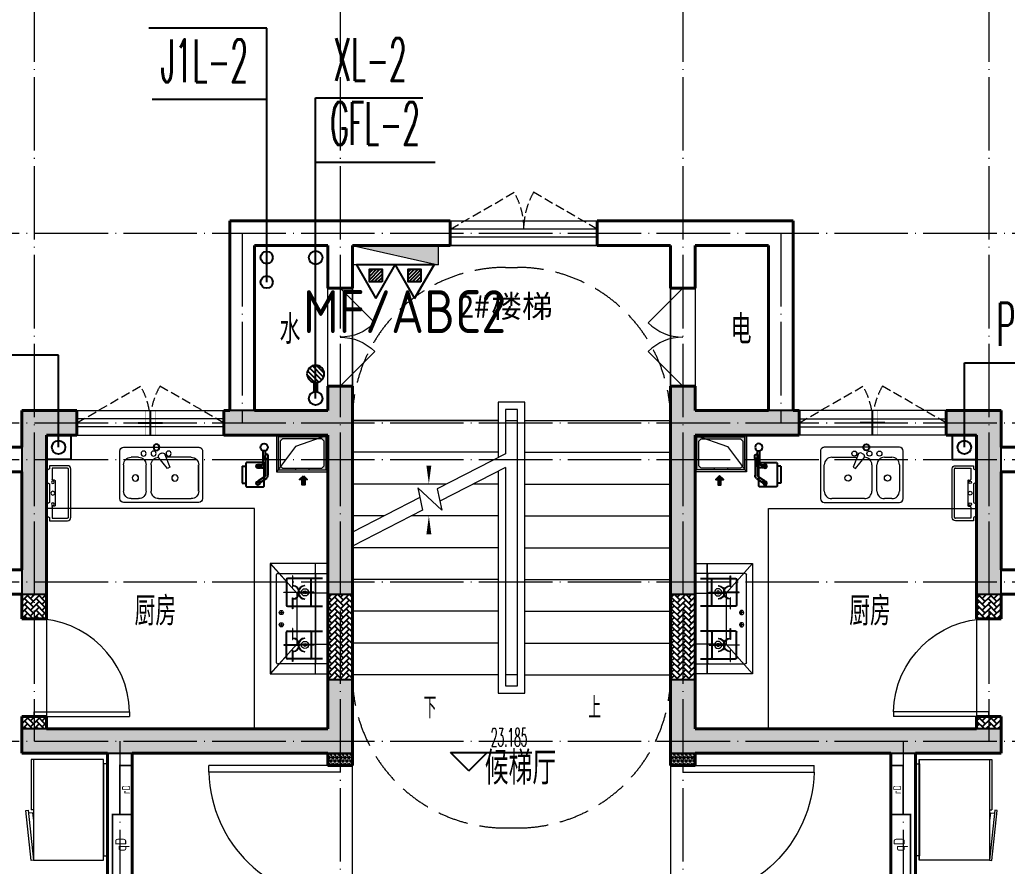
# Model space of a CAD drawing. Extents: x 27938 to 650306, y -92720 to 1524912.
# Drawn here: x 309199 to 317267, y 371201 to 378117 of the extents above; entities that cross this region are included whole.
import ezdxf

# ---------------------------------------------------------------- set-up
doc = ezdxf.new("R2010")
doc.units = 0
doc.header["$LTSCALE"] = 1000
doc.header["$MEASUREMENT"] = 0
doc.linetypes.add('DASH', pattern=[0.35, 0.25, -0.1])
doc.linetypes.add('DOTE', pattern=[2.42, 2, -0.2, 0.02, -0.2])
for name, color, linetype in [('AH-FURNITURE', 1, 'Continuous'), ('COLUMN', 9, 'Continuous'), ('DIM_ELEV', 3, 'Continuous'), ('DIM_SYMB', 3, 'Continuous'), ('DIM_不分区消火栓', 3, 'Continuous'), ('DIM_管井排水', 3, 'Continuous'), ('DIM_给水', 3, 'Continuous'), ('DIM_餐饮排水', 3, 'Continuous'), ('EQUIP_地漏', 7, 'Continuous'), ('EQUIP_污水', 7, 'Continuous'), ('EQUIP_灭火器', 7, 'Continuous'), ('IP-bath&kitchen-JOHNSON', 4, 'Continuous'), ('PIPE-管井排水', 210, 'GF'), ('PUB_TEXT', 4, 'Continuous'), ('TEXT_灭火器', 7, 'Continuous'), ('VPIPE-不分区消火栓', 1, 'X'), ('VPIPE-管井排水', 210, 'GF'), ('VPIPE-给水', 3, 'TG_J'), ('VPIPE-给水中', 72, 'J2'), ('VPIPE-餐饮排水', 41, 'P'), ('保温', 6, 'Continuous'), ('建筑-排气道', 9, 'Continuous'), ('机电标识类', 1, 'Continuous')]:
    doc.layers.add(name, color=color, linetype=linetype)
for name, color, linetype, lineweight in [('DOTE', 19, 'DOTE', 9), ('EQUIP-消防', 3, 'Continuous', 20), ('EQUIP_消火栓', 242, 'Continuous', 18), ('LVTRY', 1, 'Continuous', 13), ('PUB_HATCH', 8, 'Continuous', 9), ('STAIR', 2, 'Continuous', 18), ('WALL', 9, 'Continuous', 40), ('WINDOW', 8, 'Continuous', 15), ('平面-空调室内机', 176, 'Continuous', 9), ('平面-空调预留孔', 173, 'Continuous', 15), ('空调', 76, 'Continuous', 13), ('立面-洞口示意', 152, 'Continuous', 13)]:
    doc.layers.add(name, color=color, linetype=linetype, lineweight=lineweight)
doc.styles.add('_TCH_DIM', font='SIMPLEX.shx', dxfattribs={"width": 0.6, "oblique": 10, "bigfont": 'hztxt.shx'})
doc.styles.add('_TWT_SERIAL', font='simplex.shx', dxfattribs={"width": 0.6, "oblique": 10, "height": 3, "bigfont": 'aadri.shx'})
doc.styles.add('DIM_FONT', font='SIMPLEX.shx', dxfattribs={"width": 0.56})
doc.styles.get("Standard").update_dxf_attribs({"font": 'gbenor.shx', "bigfont": 'gbcbig.shx'})
doc.styles.add('TG_LINETYPE', font='SIMPLEX', dxfattribs={"width": 0.8, "height": 3, "bigfont": 'HZTXT'})
doc.styles.add('房间名称', font='TSSDENG', dxfattribs={"width": 0.8, "bigfont": 'HZTXT'})
doc.styles.add('黑体', font='simhei.ttf')
doc.linetypes.add('GF', pattern='A,3,-0.2,["GF",Standard,S=0.25,R=0,X=-0.1,Y=-0.115],-0.35', length=3.55)
doc.linetypes.add('J2', pattern='A,3,-0.2,["J2",Standard,S=0.25,R=0,X=-0.1,Y=-0.115],-0.35', length=3.55)
doc.linetypes.add('P', pattern='A,3,-0.2,["P",Standard,S=0.25,R=0,X=-0.1,Y=-0.115],-0.2', length=3.4)
doc.linetypes.add('TG_J', pattern='A,2,-0.22,["J",TG_LINETYPE,S=0.1,R=0,X=-0.18,Y=-0.15],0', length=2.22)
doc.linetypes.add('X', pattern='A,3,-0.2,["X",Standard,S=0.25,R=0,X=-0.1,Y=-0.115],-0.25', length=3.45)
pattern_1 = [(45, (-1012960.295, -343660.66), (0, 47.4157523), [100.584, -33.528]), (135, (-1012936.587, -343636.954), (3e-15, 47.4157523), [100.584, -33.528])]
pattern_2 = [(45, (-1012960.393, -342660.66), (0, 47.4157523), [100.584, -33.528]), (135, (-1012936.685, -342636.954), (3e-15, 47.4157523), [100.584, -33.528])]
pattern_3 = [(45, (-503782.47, -516048.46), (0, 47.4157523), [100.584, -33.528]), (135, (-503758.762, -516024.753), (3e-15, 47.4157523), [100.584, -33.528])]
pattern_4 = [(90, (-503782.47, -517398.46), (-16.49778, 1e-15), [9.525, -19.05]), (210, (-503782.47, -517398.46), (8.24889, -14.2874966), [9.525, -19.05]), (150, (-503782.47, -517388.935), (-8.24889, -14.2874966), [9.525, -19.05])]

# ---------------------------------------------------------------- blocks, each defined once
blk = doc.blocks.new('FGDGDRGSDGDG')
at = {"layer": 'DOTE', "linetype": 'DOTE', "ltscale": 0.3}
for p, q in [((527382.5, 529998.5), (527382.5, 523848.5)), ((529882.5, 529998.5), (529882.5, 522348.5)), ((532682.5, 529998.5), (532682.5, 522348.5)), ((535182.5, 529998.5), (535182.5, 523848.5)), ((488182.5, 527998.5), (546982.5, 527998.5)), ((529082.5, 527998.5), (529082.5, 526448.5)), ((533482.5, 527998.5), (533482.5, 526448.5)), ((488182.5, 526448.5), (546982.5, 526448.5)), ((488182.5, 526148.5), (546982.5, 526148.5)), ((488182.5, 525148.5), (546982.5, 525148.5)), ((488182.5, 523848.5), (546982.5, 523848.5)), ((528082.5, 523848.5), (528082.5, 513948.5)), ((534482.5, 523848.5), (534482.5, 513948.5))]:
    blk.add_line(p, q, dxfattribs=at)
blk = doc.blocks.new('rtyg7uyhg')
at = {"layer": 'LVTRY', "color": 0}
for p, q in [((193590.3, 45458.1), (193590.3, 45069.5)), ((194234.6, 45488.8), (193621, 45488.8)), ((193896.4, 45429.9), (193857.6, 45326.3)), ((193925.8, 45440.4), (193940.1, 45432.2)), ((194265.3, 45069.5), (194265.3, 45458.1)), ((193621, 45130.8), (193621, 45345.6)), ((193682.3, 45407), (193887.8, 45407)), ((193875.3, 45316), (193945.6, 45401.5)), ((194009.6, 45345.6), (194009.6, 45130.8)), ((194050.5, 45130.8), (194050.5, 45345.6)), ((194111.9, 45407), (194173.3, 45407)), ((194234.6, 45345.6), (194234.6, 45130.8)), ((193857.6, 45326.3), (193875.3, 45316)), ((193621, 45038.8), (194234.6, 45038.8)), ((193948.3, 45069.5), (193682.3, 45069.5)), ((194173.3, 45069.5), (194111.9, 45069.5))]:
    blk.add_line(p, q, dxfattribs=at)
for centre, radius in [((193866.4, 45437.7), 20.5), ((193989.2, 45437.7), 20.5), ((194071, 45437.7), 20.5), ((193815.3, 45238.2), 25.6), ((194137.5, 45238.2), 25.6)]:
    blk.add_circle(centre, radius, dxfattribs=at)
for centre, radius, start, end in [((193621, 45458.1), 30.7, 89.99999, 179.99999), ((193915.6, 45422.7), 20.5, 59.99999, 159.46231), ((193929.8, 45414.5), 20.5, 320.53767, 59.99999), ((194234.6, 45458.1), 30.7, 359.99999, 89.99999), ((193682.3, 45345.6), 61.4, 89.99999, 179.99999), ((193948.3, 45345.6), 61.4, 359.99999, 89.99999), ((194111.9, 45345.6), 61.4, 89.99999, 179.99999), ((194173.3, 45345.6), 61.4, 359.99999, 89.99999), ((193682.3, 45130.8), 61.4, 179.99999, 269.99999), ((193948.3, 45130.8), 61.4, 269.99999, 359.99999), ((194111.9, 45130.8), 61.4, 179.99999, 269.99999), ((194173.3, 45130.8), 61.4, 269.99999, 359.99999), ((193621, 45069.5), 30.7, 179.99999, 269.99999), ((194234.6, 45069.5), 30.7, 269.99999, 359.99999)]:
    blk.add_arc(centre, radius, start, end, dxfattribs=at)
at = {"layer": 'LVTRY', "color": 0, "style": 'DIM_FONT', "width": 0.8, "flags": 9}
for tag in ['YSIZE', 'XSIZE']:
    blk.add_attdef(tag, (193927.8, 45487.8), '', height=0.5, rotation=89.99999, dxfattribs=at)
blk = doc.blocks.new('A-Kitchen-7')
at = {"layer": 'LVTRY', "color": 0}
for p, q in [((-519, 780), (-7, 834)), ((-4, 811), (-515, 756)), ((-7, 834), (-4, 811)), ((-515, 756), (-519, 780)), ((515, 756), (-515, 756)), ((-515, 756), (-515, 40)), ((-486, 761), (-485, 756)), ((-29, 767), (-112, 756)), ((-29, 767), (-35, 806)), ((515, 780), (0, 780)), ((0, 756), (0, 780)), ((515, 756), (515, 780)), ((515, 40), (515, 756)), ((-515, 40), (515, 40))]:
    blk.add_line(p, q, dxfattribs=at)
blk.add_lwpolyline([(-469, 40), (-469, 0), (469, 0), (469, 40)], close=True, dxfattribs=at)
blk = doc.blocks.new('A$C60D053AF')
at = {"layer": 'AH-FURNITURE', "color": 0}
for p, q in [((192.5, -71), (327.6, -71)), ((232.5, -90), (128.3, -90)), ((232.5, -110), (128.3, -110)), ((192.5, -91), (327.6, -91)), ((245, -129.5), (245, -122.5)), ((265, -129.5), (265, -122.5)), ((341.7, -96.9), (370, -143.2)), ((355.9, -82.7), (384.2, -129)), ((255, -281), (255, -251)), ((255, -281), (393, -281)), ((393, -281), (393, -251))]:
    blk.add_line(p, q, dxfattribs=at)
for points in [[(170, -68, 1), (170, -94), (192.5, -94), (192.5, -68)], [(234, -251), (414, -251, 0.414214), (424, -241), (424, -111, 0.414214), (414, -101), (234, -101, 0.414214), (224, -111), (224, -241, 0.414214)], [(268, -122.5), (268, -107, 0.414214), (248, -87), (232.5, -87), (232.5, -113), (242, -113), (242, -122.5)], [(242, -152, 1), (268, -152), (268, -129.5), (242, -129.5)], [(383.8, -161.2, 1), (402.2, -142.8), (386.3, -126.9), (367.9, -145.3)]]:
    blk.add_lwpolyline(points, format="xyb", close=True, dxfattribs=at)
for centre, radius in [((100, -100), 30), ((255, -152), 15), ((255, -152), 10), ((393, -152), 15), ((393, -152), 10)]:
    blk.add_circle(centre, radius, dxfattribs=at)
for radius in [40, 20]:
    blk.add_arc((327.6, -111), radius, 45, 90, dxfattribs=at)
blk = doc.blocks.new('FRSDFDGDGDRGDR')
at = {"layer": '平面-空调预留孔', "color": 0}
for p, q in [((699618.9, 775447.8), (699746.3, 775447.8)), ((699746.3, 775447.8), (699746.3, 775355.4)), ((699612.3, 775044), (699612.3, 775441.2)), ((699719.9, 775342.2), (699719.9, 775143)), ((699726.5, 775348.8), (699739.7, 775348.8)), ((699726.5, 775136.4), (699739.7, 775136.4)), ((699746.3, 775129.8), (699746.3, 775037.4)), ((699746.3, 775037.4), (699618.9, 775037.4))]:
    blk.add_line(p, q, dxfattribs=at)
blk.add_lwpolyline([(699766.1, 775166.7), (699792.5, 775153.5), (699792.5, 775057.2), (699766.1, 775044), (699766.1, 775017.6), (699618.9, 775017.6, -0.414214), (699592.5, 775044), (699592.5, 775441.2, -0.414214), (699618.9, 775467.6), (699766.1, 775467.6), (699766.1, 775441.2), (699792.5, 775428), (699792.5, 775331.6), (699766.1, 775318.4)], format="xyb", close=True, dxfattribs=at)
for centre, radius in [((699739.7, 775331.6), 10.6), ((699739.7, 775243.2), 15.8), ((699739.7, 775153.5), 10.6)]:
    blk.add_circle(centre, radius, dxfattribs=at)
for centre, start, end in [((699618.9, 775441.2), 90, 180), ((699726.5, 775342.2), 90, 180), ((699739.7, 775355.4), 270, 360), ((699726.5, 775143), 180, 270), ((699739.7, 775129.8), 0, 90), ((699618.9, 775044), 180, 270)]:
    blk.add_arc(centre, 6.6, start, end, dxfattribs=at)
blk = doc.blocks.new('*U41')
h = blk.add_hatch(color=0)
h.set_gradient(color1=(0, 0, 255), rotation=180, tint=1)
h.paths.add_polyline_path([(0, 0), (-6.35, -6.35), (-6.35, -2.159), (-15, -2.159), (-15, 2.159), (-6.35, 2.159), (-6.35, 6.35)])
at = {"color": 0, "linetype": 'Continuous'}
blk.add_lwpolyline([(0, 0), (-6.35, -6.35), (-6.35, -2.159), (-15, -2.159), (-15, 2.159), (-6.35, 2.159), (-6.35, 6.35)], close=True, dxfattribs=at)
blk = doc.blocks.new('sgrsefv')
at = {"layer": 'PUB_HATCH'}
blk.add_hatch(color=0, dxfattribs=at).paths.add_polyline_path([(1112933.3, 840916.3), (1112933.3, 840646.3), (1113073.3, 840646.3), (1113073.3, 840661.3), (1112968.3, 840661.3), (1112948.3, 840681.3), (1112948.3, 840881.3), (1112968.3, 840901.3), (1113288.3, 840901.3), (1113308.3, 840881.3), (1113308.3, 840681.3), (1113288.3, 840661.3), (1113183.3, 840661.3), (1113183.3, 840646.3), (1113323.3, 840646.3), (1113323.3, 840916.3)])
at = {"layer": 'LVTRY', "color": 0}
for p, q in [((1113073.3, 840661.3), (1113073.3, 840646.3)), ((1113183.3, 840661.3), (1113183.3, 840646.3))]:
    blk.add_line(p, q, dxfattribs=at)
for points in [[(1112918.3, 840931.3), (1113338.3, 840931.3), (1113338.3, 840631.3), (1112918.3, 840631.3)], [(1112933.3, 840916.3), (1113323.3, 840916.3), (1113323.3, 840646.3), (1112933.3, 840646.3)], [(1113288.3, 840661.3), (1112968.3, 840661.3), (1112948.3, 840681.3), (1112948.3, 840881.3), (1112968.3, 840901.3), (1113288.3, 840901.3), (1113308.3, 840881.3), (1113308.3, 840681.3), (1113288.3, 840661.3)]]:
    blk.add_lwpolyline(points, close=True, dxfattribs=at)
at = {"layer": '立面-洞口示意', "color": 0}
blk.add_lwpolyline([(1112918.3, 840931.3), (1113181.8, 840837.4), (1113338.3, 840631.3)], dxfattribs=at)
at = {"layer": '建筑-排气道', "color": 8, "xscale": -5, "yscale": 5, "zscale": 5, "rotation": 270}
blk.add_blockref('*U41', (1113118.4, 840599), dxfattribs=at)
blk = doc.blocks.new('GDGDGDRGDG')
at = {"layer": 'IP-bath&kitchen-JOHNSON', "color": 0}
blk.add_lwpolyline([(500282.5, 526348.5), (500282.5, 526148.5), (500082.5, 526148.5)], dxfattribs=at)
at = {"layer": 'LVTRY', "color": 0}
for p, q in [((502128.2, 525055.5), (501912.3, 525298.5)), ((502382.5, 525298.5), (501912.3, 525298.5)), ((501912.3, 525298.5), (501912.3, 524398.5)), ((502282.5, 524398.5), (502282.5, 525298.5)), ((501962.5, 524488.5), (501962.5, 525208.5)), ((501972.5, 525218.5), (502372.5, 525218.5)), ((502092.7, 525198.5), (502092.7, 525108.5)), ((502097.2, 525198.5), (502092.7, 525198.5)), ((502097.2, 525108.5), (502097.2, 525198.5)), ((502282.5, 525208.5), (502282.5, 524488.5)), ((502042.5, 525168.5), (502042.5, 524958.5)), ((502047.5, 525168.5), (502047.5, 524958.5)), ((502337.5, 525178.5), (502052.5, 525178.5)), ((502337.5, 525173.5), (502052.5, 525173.5)), ((502242.5, 524958.5), (502242.5, 525168.5)), ((502247.5, 524958.5), (502247.5, 525168.5)), ((502022.5, 525065.7), (502150, 525065.7)), ((502022.5, 525061.2), (502022.5, 525065.7)), ((502150, 525061.2), (502022.5, 525061.2)), ((502092.7, 525108.5), (502097.2, 525108.5)), ((502382.5, 525055.5), (502128.2, 525055.5)), ((502128.2, 525055.5), (502128.2, 524640.4)), ((502267.5, 525065.7), (502140, 525065.7)), ((502140, 525065.7), (502140, 525061.2)), ((502140, 525061.2), (502267.5, 525061.2)), ((502150, 525065.7), (502150, 525061.2)), ((502267.5, 525061.2), (502267.5, 525065.7)), ((502282.5, 524640.4), (502282.5, 525055.5)), ((502052.5, 524953.5), (502337.5, 524953.5)), ((502092.7, 524928.5), (502092.7, 525018.5)), ((502092.7, 525018.5), (502097.2, 525018.5)), ((502097.2, 525018.5), (502097.2, 524928.5)), ((501983.1, 524898.5), (502021.9, 524898.5)), ((502002.5, 524879.1), (502002.5, 524917.9)), ((502052.5, 524948.5), (502337.5, 524948.5)), ((502097.2, 524928.5), (502092.7, 524928.5)), ((501983.1, 524798.5), (502021.9, 524798.5)), ((502002.5, 524779.1), (502002.5, 524817.9)), ((502042.5, 524528.5), (502042.5, 524738.5)), ((502047.5, 524528.5), (502047.5, 524738.5)), ((502052.5, 524748.5), (502337.5, 524748.5)), ((502052.5, 524743.5), (502337.5, 524743.5)), ((502092.7, 524768.5), (502092.7, 524678.5)), ((502097.2, 524768.5), (502092.7, 524768.5)), ((502097.2, 524678.5), (502097.2, 524768.5)), ((502242.5, 524738.5), (502242.5, 524528.5)), ((502247.5, 524738.5), (502247.5, 524528.5)), ((501912.3, 524398.5), (502128.2, 524640.4)), ((502150, 524635.7), (502022.5, 524635.7)), ((502022.5, 524635.7), (502022.5, 524631.2)), ((502022.5, 524631.2), (502150, 524631.2)), ((502092.7, 524678.5), (502097.2, 524678.5)), ((502128.2, 524640.4), (502382.5, 524640.4)), ((502140, 524631.2), (502140, 524635.7)), ((502140, 524635.7), (502267.5, 524635.7)), ((502267.5, 524631.2), (502140, 524631.2)), ((502150, 524631.2), (502150, 524635.7)), ((502267.5, 524635.7), (502267.5, 524631.2)), ((502092.7, 524498.5), (502092.7, 524588.5)), ((502092.7, 524588.5), (502097.2, 524588.5)), ((502097.2, 524588.5), (502097.2, 524498.5)), ((502372.5, 524478.5), (501972.5, 524478.5)), ((502337.5, 524523.5), (502052.5, 524523.5)), ((502337.5, 524518.5), (502052.5, 524518.5)), ((502097.2, 524498.5), (502092.7, 524498.5)), ((501912.3, 524398.5), (502382.5, 524398.5))]:
    blk.add_line(p, q, dxfattribs=at)
blk.add_lwpolyline([(501782.5, 523948.5), (501782.5, 525748.5), (500082.4, 525748.5)], dxfattribs=at)
for centre, radius in [((502195, 525063.5), 29.7), ((502195, 525063.5), 11.7), ((502002.5, 524898.5), 17), ((502002.5, 524798.5), 17), ((502195, 524633.5), 29.7), ((502195, 524633.5), 11.7)]:
    blk.add_circle(centre, radius, dxfattribs=at)
for centre, radius, start, end in [((501972.5, 525208.5), 10, 90, 180), ((502272.5, 525208.5), 10, 0, 90), ((502052.5, 525168.5), 10, 90, 180), ((502052.5, 525168.5), 5, 90, 180), ((502095, 525063.5), 56.7, 2.27424, 87.72576), ((502095, 525063.5), 52.2, 2.47041, 87.52959), ((502195, 525063.5), 56.7, 92.27424, 177.72576), ((502195, 525063.5), 52.2, 92.47041, 177.52959), ((502237.5, 525168.5), 10, 0, 90), ((502237.5, 525168.5), 5, 0, 90), ((502095, 525063.5), 56.7, 272.27424, 357.72576), ((502095, 525063.5), 52.2, 272.47041, 357.52959), ((502195, 525063.5), 56.7, 182.27424, 267.72576), ((502195, 525063.5), 52.2, 182.47041, 267.52959), ((502052.5, 524958.5), 10, 180, 270), ((502052.5, 524958.5), 5, 180, 270), ((502237.5, 524958.5), 5, 270, 0), ((502237.5, 524958.5), 10, 270, 0), ((502052.5, 524738.5), 10, 90, 180), ((502052.5, 524738.5), 5, 90, 180), ((502237.5, 524738.5), 10, 0, 90), ((502237.5, 524738.5), 5, 0, 90), ((502095, 524633.5), 56.7, 2.27424, 87.72576), ((502095, 524633.5), 52.2, 2.47041, 87.52959), ((502095, 524633.5), 56.7, 272.27424, 357.72576), ((502095, 524633.5), 52.2, 272.47041, 357.52959), ((502195, 524633.5), 56.7, 92.27424, 177.72576), ((502195, 524633.5), 56.7, 182.27424, 267.72576), ((502195, 524633.5), 52.2, 92.47041, 177.52959), ((502195, 524633.5), 52.2, 182.47041, 267.52959), ((501972.5, 524488.5), 10, 180, 270), ((502052.5, 524528.5), 10, 180, 270), ((502052.5, 524528.5), 5, 180, 270), ((502237.5, 524528.5), 5, 270, 0), ((502237.5, 524528.5), 10, 270, 0), ((502272.5, 524488.5), 10, 270, 0)]:
    blk.add_arc(centre, radius, start, end, dxfattribs=at)
at = {"color": 8, "xscale": -1}
for name, p in [('sgrsefv', (1615300.8, -314582.9)), ('rtyg7uyhg', (694947.8, 480759.7)), ('FRSDFDGDGDRGDR', (1199875, -249369.1))]:
    blk.add_blockref(name, p, dxfattribs=at)
at = {"color": 8, "rotation": 270}
blk.add_blockref('A$C60D053AF', (501962.5, 526348.5), dxfattribs=at)
at = {"layer": 'LVTRY', "color": 8, "extrusion": (0, 0, -1), "xscale": -0.7999999999883585, "yscale": 0.7999999999883585, "zscale": -0.7999999999883585, "rotation": 270}
blk.add_blockref('A-Kitchen-7', (-500582.5, 523286.5), dxfattribs=at)
blk = doc.blocks.new('dongkong')
at = {"color": 0}
blk.add_wipeout([(-603756, 210771), (-603756, 210570.8), (-603836, 210570.8), (-603836, 210771)], dxfattribs=at)
at = {"layer": '机电标识类', "color": 0, "linetype": 'DASH', "ltscale": 400}
for p, q in [((-603796, 210771), (-603796, 210570.8)), ((-603896, 210670.7), (-603696, 210670.7))]:
    blk.add_line(p, q, dxfattribs=at)
at = {"layer": '空调', "color": 0, "linetype": 'DASH', "const_width": 2}
blk.add_lwpolyline([(-603756, 210771), (-603756, 210570.8), (-603836, 210570.8), (-603836, 210771)], close=True, dxfattribs=at)
blk = doc.blocks.new('gdfgdgdgr')
at = {"layer": 'PUB_HATCH'}
for points in [[(516027.7, 530413.9), (516877.7, 530413.9), (516877.7, 529113.8), (517077.7, 529113.8), (517077.7, 530813.9), (516877.7, 530813.9), (516877.7, 530613.9), (516027.7, 530613.9)], [(520727.7, 530413.9), (520727.7, 530613.9), (519877.7, 530613.9), (519877.7, 530813.9), (519677.7, 530813.9), (519677.7, 529113.9), (519877.7, 529113.9), (519877.7, 530413.9)], [(514827.7, 530413.9), (514827.7, 530613.9), (514377.6, 530613.9), (514377.6, 529113.9), (514577.6, 529113.9), (514577.6, 530413.9)], [(521927.7, 530413.9), (522177.8, 530413.9), (522177.8, 529113.9), (522377.8, 529113.9), (522377.8, 530613.9), (521927.7, 530613.9)], [(517077.6, 527813.9), (517077.6, 528413.9), (516877.6, 528413.9), (516877.6, 528013.9), (514377.6, 528013.9), (514377.6, 527813.9)], [(519677.8, 527813.9), (522377.8, 527813.9), (522377.8, 528013.9), (519877.8, 528013.9), (519877.8, 528413.9), (519677.8, 528413.9)]]:
    blk.add_hatch(color=256, dxfattribs=at).paths.add_polyline_path(points)
at = {"layer": 'COLUMN', "color": 8}
for p, q in [((517077.7, 530813.9), (516877.7, 530813.9)), ((516877.7, 530813.9), (516877.7, 530613.9)), ((517077.7, 529113.8), (517077.7, 530813.9)), ((519877.7, 530813.9), (519677.7, 530813.9)), ((519677.7, 530813.9), (519677.7, 529113.9)), ((519877.7, 530613.9), (519877.7, 530813.9)), ((514827.7, 530613.9), (514377.6, 530613.9)), ((514377.6, 530613.9), (514377.6, 529113.9)), ((514827.7, 530413.9), (514827.7, 530613.9)), ((516877.7, 530613.9), (516027.7, 530613.9)), ((516027.7, 530613.9), (516027.7, 530413.9)), ((520727.7, 530613.9), (519877.7, 530613.9)), ((520727.7, 530413.9), (520727.7, 530613.9)), ((522377.8, 530613.9), (521927.7, 530613.9)), ((521927.7, 530613.9), (521927.7, 530413.9)), ((522377.8, 529113.9), (522377.8, 530613.9)), ((514577.6, 529113.9), (514577.6, 530413.9)), ((514577.6, 530413.9), (514827.7, 530413.9)), ((516027.7, 530413.9), (516877.7, 530413.9)), ((516877.7, 530413.9), (516877.7, 529113.8)), ((519877.7, 529113.9), (519877.7, 530413.9)), ((519877.7, 530413.9), (520727.7, 530413.9)), ((521927.7, 530413.9), (522177.8, 530413.9)), ((522177.8, 530413.9), (522177.8, 529113.9)), ((514377.6, 529113.9), (514577.6, 529113.9)), ((516877.7, 529113.8), (517077.7, 529113.8)), ((519677.7, 529113.9), (519877.7, 529113.9)), ((522177.8, 529113.9), (522377.8, 529113.9)), ((517077.6, 528413.9), (516877.6, 528413.9)), ((516877.6, 528413.9), (516877.6, 528013.9)), ((517077.6, 527813.9), (517077.6, 528413.9)), ((519877.8, 528413.9), (519677.8, 528413.9)), ((519677.8, 528413.9), (519677.8, 527813.9)), ((519877.8, 528013.9), (519877.8, 528413.9)), ((516877.6, 528013.9), (514377.6, 528013.9)), ((514377.6, 528013.9), (514377.6, 527813.9)), ((522377.8, 528013.9), (519877.8, 528013.9)), ((522377.8, 527813.9), (522377.8, 528013.9)), ((514377.6, 527813.9), (517077.6, 527813.9)), ((519677.8, 527813.9), (522377.8, 527813.9))]:
    blk.add_line(p, q, dxfattribs=at)
blk = doc.blocks.new('A$C263B1184')
at = {"layer": '保温', "linetype": 'ByBlock', "ltscale": 10}
h = blk.add_hatch(dxfattribs=at)
h.set_pattern_fill('AR-HBONE', color=251, scale=55)
h.set_pattern_definition(pattern_2)
h.paths.add_polyline_path([(-3700, 8800), (-3700, 9000), (-3900, 9000), (-3900, 8800)])
h = blk.add_hatch(dxfattribs=at)
h.set_pattern_fill('AR-HBONE', color=251, scale=55)
h.set_pattern_definition(pattern_3)
h.paths.add_polyline_path([(-1199.9, 8300), (-1199.9, 9000), (-1399.9, 9000), (-1399.9, 8300)])
h = blk.add_hatch(dxfattribs=at)
h.set_pattern_fill('AR-HBONE', color=251, scale=55)
h.set_pattern_definition(pattern_3)
h.paths.add_polyline_path([(1399.9, 8300), (1399.9, 9000), (1599.9, 9000), (1599.9, 8300)])
h = blk.add_hatch(dxfattribs=at)
h.set_pattern_fill('AR-HBONE', color=251, scale=55)
h.set_pattern_definition(pattern_2)
h.paths.add_polyline_path([(3900, 8800), (3900, 9000), (4100, 9000), (4100, 8800)])
h = blk.add_hatch(dxfattribs=at)
h.set_pattern_fill('AR-HBONE', color=251, scale=55)
h.set_pattern_definition(pattern_1)
h.paths.add_polyline_path([(-3699.9, 7900), (-3699.9, 8000), (-3899.9, 8000), (-3899.9, 7900)])
h = blk.add_hatch(dxfattribs=at)
h.set_pattern_fill('AR-HBONE', color=251, scale=55)
h.set_pattern_definition(pattern_1)
h.paths.add_polyline_path([(3899.9, 7900), (3899.9, 8000), (4099.9, 8000), (4099.9, 7900)])
at = {"layer": '保温', "linetype": 'Continuous', "ltscale": 10}
h = blk.add_hatch(dxfattribs=at)
h.set_pattern_fill('HEX', color=251, scale=10, angle=90, style=0)
h.set_pattern_definition(pattern_4)
h.paths.add_polyline_path([(-1199.9, 7600), (-1199.9, 7700), (-1399.9, 7700), (-1399.9, 7600)])
h = blk.add_hatch(dxfattribs=at)
h.set_pattern_fill('HEX', color=251, scale=10, angle=90, style=0)
h.set_pattern_definition(pattern_4)
h.paths.add_polyline_path([(1399.9, 7600), (1399.9, 7700), (1599.9, 7700), (1599.9, 7600)])
blk = doc.blocks.new('GDGRDGDRGDFD')
at = {"layer": 'EQUIP-消防', "color": 0, "const_width": 12.8}
blk.add_lwpolyline([(136866.6, 335507.8), (136366.6, 335507.8), (136366.6, 335347.8), (136866.6, 335347.8)], close=True, dxfattribs=at)
at = {"layer": 'PUB_TEXT', "color": 0, "style": '房间名称', "width": 0.8}
blk.add_text('qD', height=90, dxfattribs=at).set_placement((136565, 335395.5))
blk = doc.blocks.new('FSFSFSFSEG')
at = {"layer": 'EQUIP-消防', "color": 0, "const_width": 12.8}
blk.add_lwpolyline([(136866.6, 335152.5), (136466.6, 335152.5), (136466.6, 335052.5), (136866.6, 335052.5)], close=True, dxfattribs=at)
at = {"layer": 'PUB_TEXT', "color": 0, "style": '房间名称', "width": 0.8}
blk.add_text('rD', height=64.8, dxfattribs=at).set_placement((136633.7, 335069))
blk = doc.blocks.new('HFHFHTFCD')
at = {"color": 8, "rotation": 90}
for name, p in [('FSFSFSFSEG', (645169.1, 235157.2)), ('FSFSFSFSEG', (651469.1, 235157.2)), ('GDGRDGDRGDFD', (645464.4, 234757.2)), ('GDGRDGDRGDFD', (651824.4, 234757.2))]:
    blk.add_blockref(name, p, dxfattribs=at)
blk = doc.blocks.new('$WINLIB2D$00000001')
at = {"color": 0}
for points in [[(-0.5, 0.5), (-0.5, -0.5)], [(-0.5, 0.5), (0.5, 0.5)], [(0.5, -0.5), (0.5, 0.5)], [(0.5, 0.1667), (-0.5, 0.1667)], [(0.5, -0.1667), (-0.5, -0.1667)], [(-0.5, -0.5), (0.5, -0.5)]]:
    blk.add_lwpolyline(points, dxfattribs=at)
blk = doc.blocks.new('$DorLib2D$00000001')
for p, q in [((0.45, 0.975), (0.5, 0.975)), ((0.45, 0), (0.45, 0.975)), ((0.5, 0), (0.5, 0.975)), ((0.5, 0), (0.45, 0))]:
    blk.add_line(p, q)
at = {"lineweight": 13}
blk.add_arc((0.475, 0), 0.975, 91.46928, 180, dxfattribs=at)
blk = doc.blocks.new('$DorLib2D$00000116')
at = {"color": 0}
for p, q in [((-0.5, 0), (-0.146, 0.354)), ((0.5, 0), (0.146, 0.354))]:
    blk.add_line(p, q, dxfattribs=at)
for centre, start, end in [((-0.5, 0), 0, 45), ((0.5, 0), 135, 180)]:
    blk.add_arc(centre, 0.5, start, end, dxfattribs=at)
blk = doc.blocks.new('$TwtSys$00000147')
blk.add_circle((0, 0, 0), 25)
blk = doc.blocks.new('$TwtSys$00000141')
for p, q in [((-141, 12), (-15, 138)), ((-141, 12), (-15, 138)), ((-131, -53), (53, 131)), ((-131, -53), (53, 131)), ((-100, -100), (100, 100)), ((-100, -100), (100, 100)), ((-49, -131), (131, 49)), ((-49, -131), (131, 49)), ((17, -138), (138, -17)), ((17, -138), (138, -17))]:
    blk.add_line(p, q)
blk.add_circle((0, 0), 141)
blk.add_circle((0, 0), 141)
blk = doc.blocks.new('$TwtSys$00000434')
at = {"color": 7}
for p, q in [((-0.5, 0.5), (-0.5, -0.5)), ((-0.5, -0.5), (0.5, 0.5)), ((0.5, 0.5), (-0.5, 0.5)), ((0.5, -0.5), (0.5, 0.5)), ((-0.5, -0.5), (0.5, -0.5))]:
    blk.add_line(p, q, dxfattribs=at)
blk.add_solid([(0.5, -0.5), (0.5, 0.5), (-0.5, -0.5)], dxfattribs=at)
blk = doc.blocks.new('$TwtSys$00000546')
h = blk.add_hatch()
h.set_pattern_fill('ANSI31', color=1, scale=200, style=0)
h.set_pattern_definition([(45, (-38543.802, -6670.83), (-17.67767, 17.67767), [])])
h.paths.add_polyline_path([(-65, 174), (65, 174), (65, 44), (-65, 44)])
at = {"color": 1}
for points in [[(0, 344), (-198, 0), (198, 0)], [(-65, 174), (65, 174), (65, 44), (-65, 44)]]:
    blk.add_lwpolyline(points, close=True, dxfattribs=at)

msp = doc.modelspace()

# ---------------------------------------------------------------- linework, layer by layer
at = {"layer": 'DIM_ELEV', "color": 8}
for p, q in [((312869.2, 371979.6), (312719.2, 372129.6)), ((312719.2, 372129.6), (313384.1, 372129.6)), ((312869.2, 371979.6), (313019.2, 372129.6))]:
    msp.add_line(p, q, dxfattribs=at)
at = {"layer": 'DIM_SYMB', "color": 8}
for points in [[(313891.6, 372633.7, 0, 0, 0), (313891.6, 375558.7, 0, 0, 0), (312541.6, 375558.7, 0, 0, 0), (312541.6, 374323.7, 0, 40, 0), (312541.6, 374473.7, 0, 0, 0)], [(312541.6, 372633.7, 0, 0, 0), (312541.6, 374063.7, 0, 40, 0), (312541.6, 373913.7, 0, 0, 0)]]:
    msp.add_lwpolyline(points, format="xyseb", dxfattribs=at)
at = {"layer": 'DIM_不分区消火栓'}
for p, q in [((311616.6, 376173.7), (311616.6, 377477.9)), ((311616.6, 377477.9), (312491, 377477.9))]:
    msp.add_line(p, q, dxfattribs=at)
at = {"layer": 'DIM_管井排水'}
for p, q in [((311616.5, 375023.7), (311616.6, 376954.8)), ((311616.6, 376954.8), (312592.6, 376954.8))]:
    msp.add_line(p, q, dxfattribs=at)
at = {"layer": 'DIM_给水'}
for p, q in [((311216.6, 378047.2), (310253.9, 378047.2)), ((311216.6, 376173.7), (311216.6, 378047.2)), ((311216.6, 377466.7), (310282, 377466.7)), ((311216.6, 375973.7), (311216.6, 377466.7))]:
    msp.add_line(p, q, dxfattribs=at)
at = {"layer": 'DIM_餐饮排水'}
for p, q in [((309516.6, 375376.8), (308528.9, 375376.8)), ((309516.6, 374623.7), (309516.6, 375376.8)), ((316916.5, 374623.7), (316916.5, 375312.9)), ((316916.5, 375312.9), (317904.3, 375312.9))]:
    msp.add_line(p, q, dxfattribs=at)
at = {"layer": 'PIPE-管井排水', "const_width": 45}
msp.add_lwpolyline([(311616.5, 375153.2), (311616.5, 375078.7)], dxfattribs=at)
at = {"layer": 'STAIR', "color": 8}
for p, q in [((314516.6, 376273.7), (311916.6, 376273.7)), ((311916.6, 376273.7), (311916.6, 374843.7)), ((314516.6, 374843.7), (314516.6, 376273.7)), ((313326.6, 374993.7), (313106.6, 374993.7)), ((313106.6, 374993.7), (313106.6, 374539.9)), ((313326.6, 372613.7), (313326.6, 374993.7)), ((313266.6, 374933.7), (313166.6, 374933.7)), ((313166.6, 374933.7), (313166.6, 374570.7)), ((313266.6, 372673.7), (313266.6, 374933.7)), ((311916.6, 374843.7), (311916.6, 373929.2)), ((313106.6, 374843.7), (311916.6, 374843.7)), ((311916.6, 374843.7), (313106.6, 374843.7)), ((313166.6, 374843.7), (313166.6, 374570.7)), ((313166.6, 374843.7), (313266.6, 374843.7)), ((313266.6, 372763.7), (313266.6, 374843.7)), ((313326.6, 374843.7), (314516.6, 374843.7)), ((313326.6, 374843.7), (314516.6, 374843.7)), ((314516.6, 372763.7), (314516.6, 374843.7)), ((313106.6, 374583.7), (311916.6, 374583.7)), ((313326.6, 374583.7), (314516.6, 374583.7)), ((313166.6, 374570.7), (312610.6, 374285.3)), ((313166.6, 374458.3), (312632.4, 374184.1)), ((313106.6, 374427.5), (313106.6, 372613.7)), ((313166.6, 374458.3), (313166.6, 372763.7)), ((313166.6, 374458.3), (313166.6, 372673.7)), ((312685.4, 374323.7), (311916.6, 374323.7)), ((312648.2, 374110.9), (312451, 374293.8)), ((312451, 374293.8), (312490.3, 374111.2)), ((312610.6, 374285.3), (312648.2, 374110.9)), ((313106.6, 374323.7), (312904.4, 374323.7)), ((313326.6, 374323.7), (314516.6, 374323.7)), ((312468.5, 374212.4), (311916.6, 373929.2)), ((312490.3, 374111.2), (311916.6, 373816.8)), ((312178.8, 374063.7), (311916.6, 374063.7)), ((313106.6, 374063.7), (312397.8, 374063.7)), ((313326.6, 374063.7), (314516.6, 374063.7)), ((311916.6, 373816.8), (311916.6, 372763.7)), ((313106.6, 373803.7), (311916.6, 373803.7)), ((313326.6, 373803.7), (314516.6, 373803.7)), ((313106.6, 373543.7), (311916.6, 373543.7)), ((313326.6, 373543.7), (314516.6, 373543.7)), ((313106.6, 373283.7), (311916.6, 373283.7)), ((313326.6, 373283.7), (314516.6, 373283.7)), ((313106.6, 373023.7), (311916.6, 373023.7)), ((313326.6, 373023.7), (314516.6, 373023.7)), ((313106.6, 372763.7), (311916.6, 372763.7)), ((313266.6, 372763.7), (313166.6, 372763.7)), ((313326.6, 372763.7), (314516.6, 372763.7)), ((313166.6, 372673.7), (313266.6, 372673.7)), ((313106.6, 372613.7), (313326.6, 372613.7))]:
    msp.add_line(p, q, dxfattribs=at)
at = {"layer": 'STAIR', "color": 8, "linetype": 'DASH'}
for points in [[(311916.6, 374843.7, -0.414214), (313166.6, 376093.7), (313266.6, 376093.7, -0.414214), (314516.6, 374843.7)], [(311916.6, 372763.7, 0.414214), (313166.6, 371513.7), (313266.6, 371513.7, 0.414214), (314516.6, 372763.7)]]:
    msp.add_lwpolyline(points, format="xyb", dxfattribs=at)
at = {"layer": 'VPIPE-不分区消火栓'}
msp.add_circle((311616.6, 376173.7), 55, dxfattribs=at)
at = {"layer": 'VPIPE-管井排水'}
msp.add_circle((311616.5, 375023.7), 55, dxfattribs=at)
at = {"layer": 'VPIPE-给水'}
msp.add_circle((311216.6, 375973.7), 50, dxfattribs=at)
at = {"layer": 'VPIPE-给水中'}
msp.add_circle((311216.6, 376173.7), 50, dxfattribs=at)
at = {"layer": 'VPIPE-餐饮排水'}
for centre in [(309516.6, 374623.7), (316916.5, 374623.7)]:
    msp.add_circle(centre, 55, dxfattribs=at)
at = {"layer": 'WALL', "color": 8}
for p, q in [((310916.6, 376473.7), (311816.6, 376473.7)), ((310916.6, 376473.7), (310916.6, 374923.7)), ((312716.6, 376473.7), (311816.6, 376473.7)), ((312716.6, 376273.7), (312716.6, 376473.7)), ((314616.6, 376473.7), (313916.6, 376473.7)), ((313916.6, 376473.7), (313916.6, 376273.7)), ((315516.6, 376473.7), (314616.6, 376473.7)), ((315516.6, 376473.7), (315516.6, 374923.7)), ((311116.6, 376273.7), (311716.6, 376273.7)), ((311116.6, 376273.7), (311116.6, 374923.7)), ((311716.6, 376273.7), (311716.6, 375923.7)), ((311916.6, 376273.7), (312716.6, 376273.7)), ((311916.6, 375923.7), (311916.6, 376273.7)), ((313916.6, 376273.7), (314516.6, 376273.7)), ((314516.6, 376273.7), (314516.6, 375923.7)), ((314716.6, 375923.7), (314716.6, 376273.7)), ((315316.6, 376273.7), (314716.6, 376273.7)), ((315316.6, 376273.7), (315316.6, 374923.7)), ((311716.6, 375923.7), (311916.6, 375923.7)), ((314516.6, 375923.7), (314716.6, 375923.7)), ((311916.6, 375123.7), (311716.6, 375123.7)), ((311716.6, 375123.7), (311716.6, 374923.7)), ((311916.6, 374823.7), (311916.6, 375123.7)), ((314716.6, 375123.7), (314516.6, 375123.7)), ((314516.6, 375123.7), (314516.6, 374823.7)), ((314716.6, 374923.7), (314716.6, 375123.7)), ((309216.6, 374923.7), (309216.6, 374623.7)), ((309666.6, 374923.7), (309216.6, 374923.7)), ((309666.6, 374723.7), (309666.6, 374923.7)), ((310916.6, 374923.7), (310866.6, 374923.7)), ((310866.6, 374923.7), (310866.6, 374723.7)), ((311716.6, 374923.7), (311116.6, 374923.7)), ((314716.6, 374923.7), (315316.6, 374923.7)), ((315566.6, 374923.7), (315516.6, 374923.7)), ((315566.6, 374723.7), (315566.6, 374923.7)), ((317216.6, 374923.7), (316766.6, 374923.7)), ((316766.6, 374923.7), (316766.6, 374723.7)), ((317216.6, 374923.7), (317216.6, 374623.7)), ((311916.6, 372223.7), (311916.6, 374823.7)), ((314516.6, 374823.7), (314516.6, 372223.7)), ((309416.6, 374723.7), (309416.6, 374523.7)), ((309416.6, 374723.7), (309666.6, 374723.7)), ((310866.6, 374723.7), (311016.6, 374723.7)), ((311716.6, 374723.7), (311016.6, 374723.7)), ((311716.6, 372323.7), (311716.6, 374723.7)), ((314716.6, 374723.7), (315416.6, 374723.7)), ((314716.6, 374723.7), (314716.6, 372323.7)), ((315416.6, 374723.7), (315566.6, 374723.7)), ((316766.6, 374723.7), (317016.6, 374723.7)), ((317016.6, 374723.7), (317016.6, 374523.7)), ((309216.6, 374623.7), (308816.6, 374623.7)), ((317216.6, 374623.7), (317616.6, 374623.7)), ((309416.6, 374523.7), (309416.6, 373523.7)), ((317016.6, 374523.7), (317016.6, 373523.7)), ((309216.6, 374423.7), (308816.6, 374423.7)), ((309216.6, 374423.7), (309216.6, 373623.7)), ((317216.6, 374423.7), (317216.6, 373623.7)), ((317216.6, 374423.7), (317616.6, 374423.7)), ((309216.6, 373623.7), (308616.6, 373623.7)), ((317816.6, 373623.7), (317216.6, 373623.7)), ((309416.6, 373223.7), (309416.6, 373523.7)), ((317016.6, 373523.7), (317016.6, 373223.7)), ((308616.6, 373423.7), (309216.6, 373423.7)), ((309216.6, 373423.7), (309216.6, 373223.7)), ((317216.6, 373423.7), (317816.6, 373423.7)), ((317216.6, 373223.7), (317216.6, 373423.7)), ((309216.6, 373223.7), (309416.6, 373223.7)), ((317016.6, 373223.7), (317216.6, 373223.7)), ((309416.6, 372423.7), (309216.6, 372423.7)), ((309216.6, 372423.7), (309216.6, 372123.7)), ((309416.6, 372323.7), (309416.6, 372423.7)), ((317216.6, 372423.7), (317016.6, 372423.7)), ((317016.6, 372423.7), (317016.6, 372323.7)), ((317216.6, 372123.7), (317216.6, 372423.7)), ((310016.6, 372323.7), (309416.6, 372323.7)), ((311716.6, 372323.7), (310016.6, 372323.7)), ((314716.6, 372323.7), (316416.6, 372323.7)), ((316416.6, 372323.7), (317016.6, 372323.7)), ((311916.6, 372023.7), (311916.6, 372223.7)), ((314516.6, 372223.7), (314516.6, 372023.7)), ((309916.6, 372123.7), (309216.6, 372123.7)), ((309916.6, 372123.7), (309916.6, 370623.7)), ((311716.6, 372123.7), (310116.6, 372123.7)), ((310116.6, 372123.7), (310116.6, 370623.7)), ((311716.6, 372123.7), (311716.6, 372023.7)), ((314716.6, 372123.7), (316316.6, 372123.7)), ((314716.6, 372023.7), (314716.6, 372123.7)), ((316316.6, 372123.7), (316316.6, 370623.7)), ((316516.6, 372123.7), (316516.6, 370623.7)), ((316516.6, 372123.7), (317216.6, 372123.7)), ((311716.6, 372023.7), (311916.6, 372023.7)), ((314516.6, 372023.7), (314716.6, 372023.7))]:
    msp.add_line(p, q, dxfattribs=at)
at = {"layer": 'WINDOW'}
for p, q in [((311716.6, 375123.7), (311716.6, 375923.7)), ((311916.6, 375123.7), (311916.6, 375923.7)), ((314516.6, 375923.7), (314516.6, 375123.7)), ((314716.6, 375923.7), (314716.6, 375123.7)), ((309416.6, 373223.7), (309416.6, 372423.7)), ((317016.6, 373223.7), (317016.6, 372423.7)), ((311916.6, 370923.7), (311916.6, 372023.7)), ((314516.6, 372023.7), (314516.6, 370923.7))]:
    msp.add_line(p, q, dxfattribs=at)
at = {"layer": 'WINDOW', "color": 8, "linetype": 'DASH', "ltscale": 0.3}
for points in [[(312718.4, 376407.1), (313238, 376707.1, -0.131652), (313318.4, 376407.1)], [(313916.6, 376407.1), (313397, 376707.1, 0.131652), (313316.6, 376407.1)], [(309666.6, 374823.7), (310186.2, 375123.7, -0.131652), (310266.6, 374823.7)], [(310864.7, 374823.7), (310345.1, 375123.7, 0.131652), (310264.7, 374823.7)], [(315568.4, 374823.7), (316088, 375123.7, -0.131652), (316168.4, 374823.7)], [(316766.6, 374823.7), (316247, 375123.7, 0.131652), (316166.6, 374823.7)]]:
    msp.add_lwpolyline(points, format="xyb", dxfattribs=at)

# ---------------------------------------------------------------- block references
msp.add_blockref('FGDGDRGSDGDG', (-218065.9, -151624.7))
at = {"color": 8}
for name, p in [('GDGDGDRGDG', (-190665.9, -151624.7)), ('HFHFHTFCD', (0, 0))]:
    msp.add_blockref(name, p, dxfattribs=at)
at = {"color": 8, "xscale": -1}
for name, p in [('GDGDGDRGDG', (817099, -151624.7)), ('A$C263B1184', (313316.6, 364423.7))]:
    msp.add_blockref(name, p, dxfattribs=at)
at = {"layer": 'EQUIP_地漏', "xscale": 0.5, "yscale": -0.5, "zscale": 0.5, "rotation": 180}
msp.add_blockref('$TwtSys$00000141', (311616.5, 375223.7), dxfattribs=at)
at = {"layer": 'EQUIP_污水', "yscale": -1, "rotation": 180.0000000000058}
msp.add_blockref('$TwtSys$00000147', (310316.6, 374623.7), dxfattribs=at)
at = {"layer": 'EQUIP_污水'}
msp.add_blockref('$TwtSys$00000147', (316116.5, 374623.7), dxfattribs=at)
at = {"layer": 'EQUIP_消火栓', "xscale": 700, "yscale": -160, "zscale": 700}
msp.add_blockref('$TwtSys$00000434', (312266.6, 376193.7), dxfattribs=at)
at = {"layer": 'EQUIP_灭火器', "xscale": 0.8, "yscale": 0.8, "zscale": 0.8, "rotation": 180}
for p in [(312107.9, 376113.7), (312425.3, 376113.7)]:
    msp.add_blockref('$TwtSys$00000546', p, dxfattribs=at)
at = {"layer": 'WINDOW', "xscale": 1200, "yscale": -200, "zscale": 1200}
msp.add_blockref('$WINLIB2D$00000001', (313316.6, 376373.7), dxfattribs=at)
at = {"layer": 'WINDOW'}
for name, p, xscale, yscale, zscale, rotation in [('$DorLib2D$00000116', (311816.6, 375523.7), 800, -800, 800, 90.00000000186763), ('$DorLib2D$00000116', (314616.6, 375523.7), -800, -800, -800, 269.9999999799187), ('$DorLib2D$00000001', (309316.6, 372823.7), 800, 800, 800, 270), ('$DorLib2D$00000001', (317116.6, 372823.7), 800, -800, 800, 270), ('$DorLib2D$00000001', (311816.6, 371473.7), 1100, 1100, 1100, 90.00000005858132), ('$DorLib2D$00000001', (314616.6, 371473.7), -1100, 1100, -1100, 269.9999999799185)]:
    msp.add_blockref(name, p, dxfattribs=dict(at, xscale=xscale, yscale=yscale, zscale=zscale, rotation=rotation))

# ---------------------------------------------------------------- texts
at = {"layer": 'DIM_ELEV', "color": 8, "style": '_TCH_DIM', "width": 0.423529}
msp.add_text('23.185', height=148.75, dxfattribs=at).set_placement((313048.9, 372179.6))
at = {"layer": 'DIM_SYMB', "color": 7, "style": '_TCH_DIM', "width": 0.6}
for s, p in [('下', (312498.3, 372408.7)), ('上', (313843.8, 372408.7))]:
    msp.add_text(s, height=175, dxfattribs=at).set_placement(p)
at = {"layer": 'DIM_不分区消火栓', "color": 7, "style": '_TWT_SERIAL', "width": 0.48}
msp.add_text('XL-2', height=350, dxfattribs=at).set_placement((311763, 377617.9))
at = {"layer": 'DIM_管井排水', "color": 7, "style": '_TWT_SERIAL', "width": 0.48}
msp.add_text('GFL-2', height=350, dxfattribs=at).set_placement((311735.3, 377094.8))
at = {"layer": 'DIM_给水', "color": 7, "style": '_TWT_SERIAL', "width": 0.48}
msp.add_text('J1L-2', height=350, dxfattribs=at).set_placement((310352, 377606.7))
at = {"layer": 'DIM_餐饮排水', "color": 7, "style": '_TWT_SERIAL', "width": 0.48}
msp.add_text('PL-4', height=350, dxfattribs=at).set_placement((317180.6, 375452.9))
at = {"layer": 'PUB_TEXT', "color": 8, "style": '黑体'}
for s, p in [('2#', (312786.6, 375683.8)), ('楼梯', (313051.3, 375683.8))]:
    msp.add_text(s, height=184.01, dxfattribs=at).set_placement(p)
at = {"layer": 'PUB_TEXT', "color": 8}
for s, height, p in [('水', 236.3, (311321.8, 375468.5)), ('电', 236.3, (315007, 375468.5)), ('厨房', 236.31, (310137.2, 373167.5)), ('厨房', 236.31, (315975.4, 373167.5)), ('候梯厅', 270.07, (312998.4, 371867.9))]:
    msp.add_text(s, height=height, dxfattribs=at).set_placement(p)
at = {"layer": 'TEXT_灭火器'}
msp.add_text('MF/ABC2', height=350, dxfattribs=at).set_placement((311514.1, 375557.6))

# ---------------------------------------------------------------- next in the draw order: block references
at = {"layer": '平面-空调室内机', "color": 8, "ltscale": 0.3, "xscale": -1, "rotation": 180}
msp.add_blockref('dongkong', (914062.6, 585494.5), dxfattribs=at)
at = {"layer": '平面-空调室内机', "color": 8, "ltscale": 0.3, "rotation": 180}
msp.add_blockref('dongkong', (-287629.5, 585494.5), dxfattribs=at)

# ---------------------------------------------------------------- next in the draw order: block references
at = {"color": 8}
for name, p in [('gdfgdgdgr', (-205160.8, -155690.1)), ('GDGDGDRGDG', (-190665.7, -151624.7))]:
    msp.add_blockref(name, p, dxfattribs=at)
at = {"color": 8, "xscale": -1}
msp.add_blockref('GDGDGDRGDG', (817099.2, -151624.7), dxfattribs=at)
at = {"layer": 'WINDOW', "xscale": -1200, "yscale": 200, "zscale": -1200, "rotation": 180}
msp.add_blockref('$WINLIB2D$00000001', (310266.6, 374823.7), dxfattribs=at)
at = {"layer": 'WINDOW', "xscale": -1200, "yscale": -200, "zscale": -1200}
msp.add_blockref('$WINLIB2D$00000001', (316166.6, 374823.7), dxfattribs=at)

doc.saveas('drawing.dxf')
